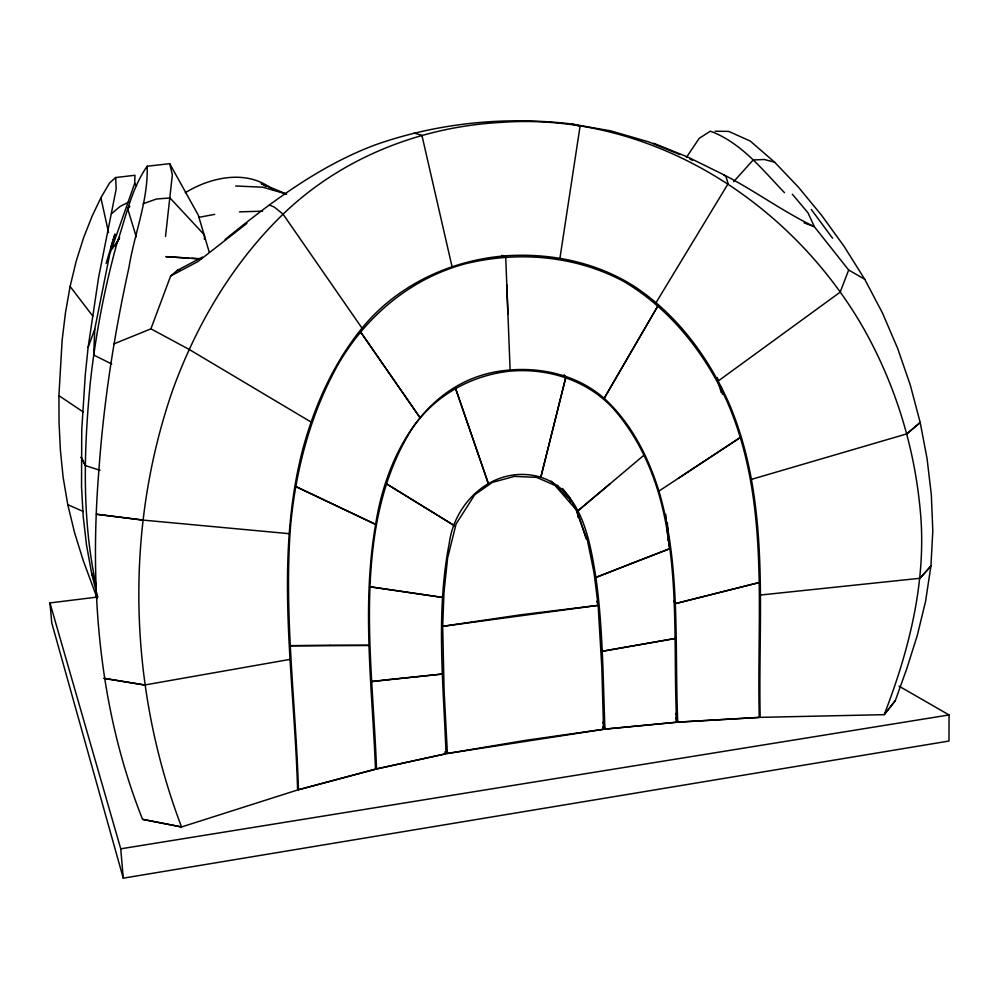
<?xml version="1.0" encoding="UTF-8"?>
<svg xmlns="http://www.w3.org/2000/svg" width="999" height="999" viewBox="0 0 999 999"><rect width="100%" height="100%" fill="white"/><g stroke="black" fill="none" stroke-linecap="round" stroke-linejoin="round"><path stroke-width="1.5" d="M759.277 717.407C756.568 611.725 770.604 500.412 726.735 400.774C704.507 352.572 670.354 309.29 624.412 281.818C575.861 255.569 518.256 250.712 465.034 263.861C410.214 278.534 364.835 317.183 337.138 366.171C310.002 415.584 295.529 470.929 290.484 526.873C283.891 614.572 295.716 702.135 298.464 789.747L375.499 769.18C372.24 687.737 361.513 605.431 375.636 524.413C386.888 451.773 428.896 375.799 510.114 370.005C543.681 367.257 578.483 375.886 604.183 398.339C631.193 423.077 648.139 456.518 658.928 491.096C681.006 566.058 674.437 645.042 677.747 722.14L759.277 717.407L677.747 722.14L675.911 713.274M899.025 686.151L949.05 714.947L948.988 741.033L123.252 878.171L51.761 622.939L49.95 602.921L97.902 596.99M96.391 586.338L95.642 583.329C81.843 517.357 83.841 449.3 90.31 382.592C95.467 335.502 104.346 288.861 116.983 243.207C125.936 217.27 131.194 189.061 147.153 166.234L169.718 163.674L198.314 215.185L209.178 251.973M97.54 596.878L91.596 573.151L86.476 544.767L83.167 515.996L81.531 486.7L81.743 429.845L85.277 374.85L88.124 347.315L94.755 329.158L109.765 254.108L134.715 183.317L134.965 175.262L115.647 177.547L109.578 182.954L100.899 197.765L92.058 216.308L83.616 237.675L76.211 261.176L70.105 286.438L65.459 312.812L62.15 340.035L58.916 395.654L59.053 422.814L60.39 450.162L63.149 477.422L67.782 504.682L74.65 532.979L83.354 560.926L97.278 598.563M94.755 329.158L93.719 355.02L111.713 364.011M715.097 131.219L728.758 131.406L750.237 141.059L774.575 162.15L798.401 187.138L821.628 215.334L843.943 246.154L864.709 279.233L882.454 312.999L897.664 348.439L910.301 385.09L920.191 422.515L927.06 458.541L931.33 494.742L932.816 530.719L930.918 566.058L925.561 601.386L917.244 635.614L906.817 668.556L895.316 700.624L884.215 714.672L760.177 717.357C757.866 612.986 771.203 503.434 729.57 404.645C709.028 357.879 677.459 314.972 634.527 286.526C596.453 262.15 550.449 252.759 505.656 255.819C450.711 260.127 397.14 285.027 362.025 328.147C333.354 363.436 314.535 405.681 302.747 449.375C273.689 560.988 294.443 676.685 297.59 789.972L181.556 826.96L142.582 819.355C98.464 708.703 89.323 587.999 98.901 470.167C103.734 401.873 114.248 334.103 128.996 267.282C134.378 233.616 148.314 200.587 147.153 166.234M895.316 700.624L884.215 714.672C909.777 648.526 927.634 577.647 919.842 506.268C913.498 442.694 893.655 380.619 861.775 325.249C788.523 199.75 648.551 111.438 500.599 122.415C420.267 126.848 341.258 157.942 283.067 214.173C232.867 262.912 196.503 324.35 172.752 389.872C123.876 530.744 128.696 687.899 181.556 826.96L142.582 819.355M165.509 236.501L172.352 174.788L169.718 163.674M88.124 347.315L98.626 277.322L116.209 188.836L115.647 177.547M559.952 258.117L580.082 126.161L571.94 124.026C506.031 116.146 438.386 122.702 375.674 144.718C319.53 165.634 271.278 202.035 225.162 239.46M565.834 377.21L540.834 477.235C581.905 490.909 589.797 540.259 595.904 577.434C602.909 627.684 603.009 678.521 604.932 729.12L676.648 722.227C673.239 648.513 679.645 573.151 660.776 500.986C651.735 466.92 636.226 434.378 612.687 407.917C586.525 380.057 547.764 367.869 510.164 371.141C471.004 375.262 434.29 395.779 412.162 428.633C391.695 460.751 380.382 497.664 374.737 535.114C363.186 612.687 373.651 691.146 376.536 768.93L446.029 753.745C443.506 683.778 435.676 612.687 449.238 543.356C454.97 499.762 496.203 463.973 540.834 477.235L565.834 377.21L564.098 374.812M106.119 263.486L114.972 234.016L110.802 247.59M113.936 343.881L150.924 328.846L170.642 276.011L177.235 270.417L202.41 257.093M792.344 194.231L807.966 212.787L814.335 226.686L848.663 270.017L840.171 292.158L718.181 381.019L717.444 378.009M115.322 245.667L119.655 237.487M119.38 238.349L112.275 248.826M656.106 302.56L728.121 183.704L726.011 176.686L723.688 174.725L688.124 157.205L653.596 143.244M136.251 236.825L127.685 208.754L129.308 206.144M686.363 157.467L699.225 138.299L710.364 131.181C741.27 142.607 762.299 169.618 784.49 192.67M919.954 578.284L930.918 566.058L919.954 578.284L760.089 595.067M733.641 181.706L753.146 160.002L764.198 159.478L774.575 162.15M127.685 208.754L129.833 206.518M906.792 433.878L920.191 422.515L906.792 433.878L751.648 479.308M610.214 483.641L577.135 511.388L586.163 538.898M577.934 510.901L644.155 455.02M111.526 213.674L120.167 206.418L128.721 202.035M246.915 223.351L198.002 261.513L170.642 276.011M678.521 478.184L740.534 437.337L658.928 491.096M185.277 192.745C210.826 176.898 247.665 169.093 272.677 189.635M143.207 203.721L156.381 199.038L170.005 197.952L204.395 234.94L204.483 239.348M298.464 789.747L375.499 769.18M675.274 603.646L759.028 582.579L675.274 603.646L673.826 601.111M376.536 768.93L446.029 753.745M177.235 270.417L180.232 269.755M198.726 217.382L214.66 214.36M602.235 651.273L674.962 638.511L602.235 651.273L600.899 648.613M144.668 685.002L104.058 678.358L144.668 685.002L290.334 659.328M49.95 602.921L120.742 848.825L949.05 714.947M598.139 605.357L442.694 626.323L444.093 690.484L447.39 753.496L603.571 729.295L601.823 667.619L598.139 605.357L594.03 572.789L587.487 540.521L576.061 509.665L555.069 485.452L536.663 477.372L514.398 476.386L492.407 482.38L474.787 494.667L456.118 523.951L447.627 557.892L443.993 592.232L442.694 626.323L520.342 614.86L598.139 605.357L596.753 601.211M239.448 211.875L262.612 211.151M285.964 193.831L261.176 183.516L266.209 186.551M235.677 186.001L262.862 187.2L286.626 194.143M269.318 204.97L274.313 207.08L283.067 214.173L362.025 328.147M200.811 258.766L165.834 256.656L188.661 258.204M191.696 258.416L200.836 259.028M143.007 520.092L96.503 514.248L143.007 520.092L289.023 533.666M414.098 133.054L421.903 135.277L452.023 266.596M571.94 124.026L610.876 130.919L648.95 141.97L680.069 154.633M85.39 465.609L81.206 457.267L85.39 465.609L100.062 470.292M804.07 222.864L814.335 226.686C782.879 211.626 754.732 190.634 723.688 174.725M501.685 255.357L505.706 256.98L510.114 370.005M67.782 504.682L83.342 511.513M689.809 158.991L692.519 160.352M444.642 752.022L447.39 753.496L525.574 740.346L603.571 729.295L602.784 726.56M150.924 328.846L189.073 349.388L311.051 422.028M848.663 270.017L864.709 279.233M58.916 395.654L83.217 411.95M551.061 481.106L569.368 499.038L570.591 501.873M562.524 488.461L569.617 497.402L577.135 511.388M70.105 286.438L92.82 316.134M134.715 183.317L136.588 185.789M811.3 209.453L832.592 238.249M602.971 722.289L604.932 729.12L676.648 722.227L675.811 717.794M717.17 378.059L721.216 392.607M100.899 197.765L108.541 232.555M721.066 386.65L722.514 394.293M665.734 514.298L667.582 534.877M667.369 522.827L669.205 547.29M120.742 848.825L123.252 878.171M667.807 537.824L668.019 540.784M557.742 485.327L557.854 488.436M506.805 284.94L507.904 313.886M577.797 511.451L578.009 517.407M577.459 510.227L577.634 514.872M630.831 352.372L604.183 398.339L658.016 305.731L630.831 352.372M632.242 563.161L595.904 577.434L670.042 548.576L632.242 563.161M389.385 679.52L371.79 681.543L442.32 674.038L389.385 679.52M329.97 645.404L290.359 645.704L369.043 645.379L329.97 645.404M442.532 597.427L369.855 586.763L442.532 597.427M375.636 524.413L295.617 486.451L375.636 524.413M454.37 525.636L386.351 483.766L454.37 525.636M419.617 417.095L360.464 331.768L419.617 417.095M93.794 578.159L91.596 573.151L95.642 583.329L93.794 578.159M488.199 483.191L455.432 387.999L488.199 483.191"/></g></svg>
